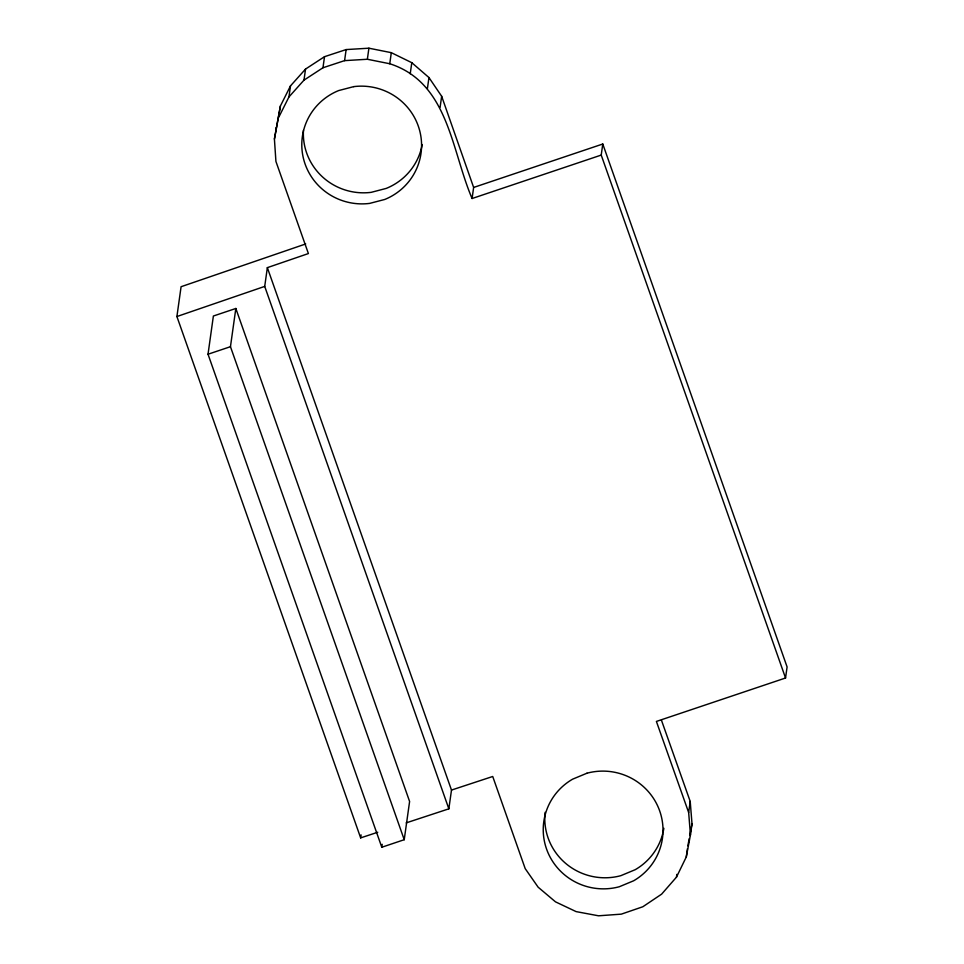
<?xml version="1.0" encoding="UTF-8"?>
<svg xmlns="http://www.w3.org/2000/svg" width="964" height="964" viewBox="0 0 964 964"><rect width="100%" height="100%" fill="white"/><g stroke="black" fill="none" stroke-linecap="round" stroke-linejoin="round"><path stroke-width="1.45" d="M377.731 832.257L360.657 837.885L176.906 316.541L181.087 286.718L305.709 243.952M208.019 354.234L213.381 316.023L235.831 308.48L409.604 801.482L404.229 839.704L381.792 847.248L208.019 354.234L230.456 346.691L235.831 308.48M406.181 822.882L448.85 808.832L264.714 286.404L267.353 267.643L308.396 253.556L275.921 161.422L274.415 139.021L280.416 105.968L290.501 85.88L305.54 69.071L324.519 56.683L346.136 49.574L368.911 48.2L391.312 52.671L411.785 62.684L428.956 77.554L441.657 96.267L473.637 187.45L472.083 198.512L601.223 155.083L602.777 144.01L473.637 187.45M274.415 139.021L280.416 105.968M278.861 117.03L288.947 96.942L290.501 85.88M288.947 96.942L303.985 80.145L305.54 69.071M303.985 80.145L322.964 67.757L324.519 56.683M322.964 67.757L344.582 60.636L346.136 49.574M344.582 60.636L367.356 59.262L368.911 48.2M472.083 198.512C451.236 149.962 448.513 82.627 389.757 63.745L391.312 52.671M410.23 73.758L411.785 62.684M427.401 88.628L428.956 77.554M440.102 107.341L441.657 96.267M360.657 837.885L361.078 834.896M381.792 847.248L382.202 844.307M448.85 808.832L451.489 790.07L267.353 267.643M451.489 790.07L492.724 776.49L525.199 868.624L538.129 887.181L555.493 901.846L576.098 911.607L598.536 915.8L621.298 914.149L642.819 906.763L661.629 894.146L676.463 877.156L676.849 874.384M676.463 877.156L686.284 856.948L690.453 834.896L688.658 812.519L690.212 801.458L661.437 720.18M686.284 856.948L687.452 848.645M690.453 834.896L692.007 823.834L690.212 801.458M688.658 812.519L656.4 721.434L785.539 678.005L787.094 666.943L602.777 144.01M687.838 845.874L689.236 838.535M689.79 835.595L692.007 823.834M176.906 316.541L264.714 286.404M367.356 59.262L389.757 63.745M601.223 155.083L785.539 678.005M230.456 346.691L404.229 839.704M275.969 127.947L276.174 130.935M663.847 828.305A59.913 58.852 8 0 1 663.027 832.426M662.702 833.776A59.913 58.852 8 0 1 635.216 869.697L620.84 875.674A59.913 58.852 8 0 1 545.13 812.315M422.208 144.552A59.913 58.852 8 0 1 386.275 188.402L371.188 192.342A59.913 58.852 8 0 1 303.443 130.273M586.956 773.212L572.58 779.189A59.913 58.852 8 0 0 548.058 852.863A59.913 58.852 8 0 0 619.286 886.747L633.661 880.771A59.913 58.852 8 0 0 658.183 807.097A59.913 58.852 8 0 0 586.956 773.212M353.74 86.627L338.653 90.568A59.913 58.852 8 0 0 303.865 160.096A59.913 58.852 8 0 0 369.622 203.404L384.72 199.476A59.913 58.852 8 0 0 419.497 129.947A59.913 58.852 8 0 0 353.74 86.627"/></g></svg>
